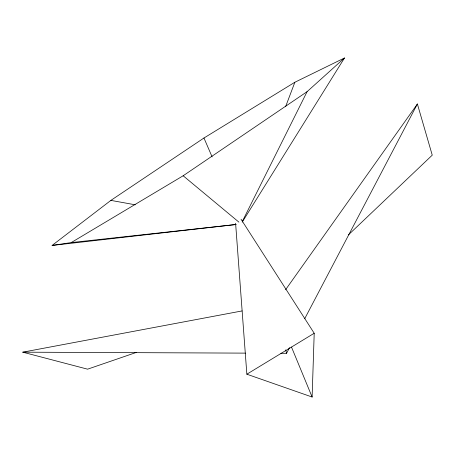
<?xml version="1.0" encoding="UTF-8"?>
<svg xmlns="http://www.w3.org/2000/svg" width="455" height="455" viewBox="0 0 455 455"><rect width="100%" height="100%" fill="white"/><g stroke="black" fill="none" stroke-linecap="round" stroke-linejoin="round"><path stroke-width="0.68" d="M235.599 223.263L246.855 374.203L312.119 397.027L314.206 333.259L241.053 219.242M285.564 106.754L294.863 82.253L344.492 57.973L242.208 222.142M242.35 221.403L307.085 91.671L344.492 57.973M280.883 353.279L286.559 353.302L289.522 347.648M304.685 318.762L417.389 103.985L432.25 155.161L348.445 234.848M285.592 289.71L417.389 103.985M52.08 245.438L71.19 242.595L236.151 224.486L52.08 245.438L110.883 200.388L203.959 138.007L294.863 82.253M71.19 242.595L183.16 175.772L307.085 91.671M246.855 374.203L314.206 333.259M136.608 352.324L87.593 369.176L22.75 352.176L242.088 310.93M22.75 352.176L245.427 353.125M110.883 200.388L135.254 204.801M183.16 175.772L238.898 222.125M203.959 138.007L212.115 156.89M291.507 347.085L312.119 397.027M285.74 349.884L286.559 353.302"/></g></svg>
